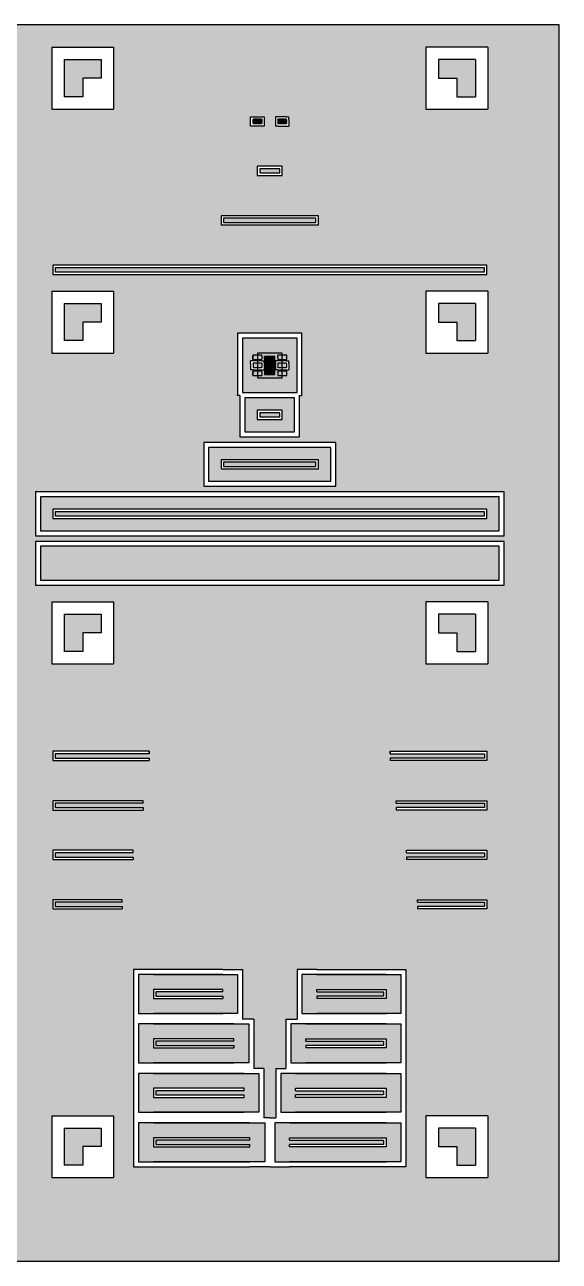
# Model space of a CAD drawing. Header units: inches. Extents: x 0 to 100, y 0 to 100.
# Drawn here: x 56.8 to 100, y 0 to 100 of the extents above; entities that cross this region are included whole.
import ezdxf

# ---------------------------------------------------------------- set-up
doc = ezdxf.new("R2010")
doc.units = ezdxf.units.IN
doc.header["$MEASUREMENT"] = 0
pattern_1 = [(45, (25.7121267, 0), (-0.000883883476, 0.000883883476), [])]

msp = doc.modelspace()

# ---------------------------------------------------------------- hatches: boundary and pattern name
h = msp.add_hatch(color=256)
h.dxf.hatch_style = 1
h.paths.add_polyline_path([(100, 100), (55.95, 100), (55.95, 0), (100, 0)])
h.paths.add_polyline_path([(75.06, 92.55), (76.16, 92.55), (76.16, 91.81), (75.06, 91.81)], flags=16)
h.paths.add_polyline_path([(75.26, 92.35), (75.96, 92.35), (75.96, 92.01), (75.26, 92.01)], flags=0)
h.paths.add_polyline_path([(77.06, 92.55), (77.26, 92.55), (77.96, 92.55), (78.16, 92.55), (78.16, 92.33), (78.16, 92.03), (78.16, 91.81), (77.96, 91.81), (77.26, 91.81), (77.06, 91.81)], flags=16)
h.paths.add_polyline_path([(77.26, 92.35), (77.96, 92.35), (77.96, 92.33), (77.96, 92.03), (77.96, 92.01), (77.26, 92.01), (77.26, 92.03), (77.26, 92.33)], flags=0)
h.paths.add_polyline_path([(75.6, 88.55), (77.61, 88.55), (77.61, 87.81), (75.6, 87.81)], flags=16)
h.paths.add_polyline_path([(75.8, 88.35), (77.41, 88.35), (77.41, 88.01), (75.8, 88.01)], flags=0)
h.paths.add_polyline_path([(63.99, 93.18), (58.99, 93.18), (58.99, 98.18), (63.99, 98.18)], flags=16)
h.paths.add_polyline_path([(62.99, 95.68), (61.49, 95.68), (61.49, 94.18), (59.99, 94.18), (59.99, 97.18), (62.99, 97.18)], flags=0)
h.paths.add_polyline_path([(72.67, 84.55), (80.54, 84.55), (80.54, 83.81), (72.67, 83.81)], flags=16)
h.paths.add_polyline_path([(72.87, 84.35), (80.34, 84.35), (80.34, 84.01), (72.87, 84.01)], flags=0)
h.paths.add_polyline_path([(94.15, 80.55), (94.15, 79.81), (59.07, 79.81), (59.07, 80.55)], flags=16)
h.paths.add_polyline_path([(93.95, 80.35), (93.95, 80.01), (59.27, 80.01), (59.27, 80.35)], flags=0)
h.paths.add_polyline_path([(89.23, 98.18), (94.23, 98.18), (94.23, 93.18), (89.23, 93.18)], flags=16)
h.paths.add_polyline_path([(90.23, 95.68), (90.23, 97.18), (93.23, 97.18), (93.23, 94.18), (91.73, 94.18), (91.73, 95.68)], flags=0)
h.paths.add_polyline_path([(63.99, 78.45), (63.99, 73.45), (58.99, 73.45), (58.99, 78.45)], flags=16)
h.paths.add_polyline_path([(62.99, 77.45), (62.99, 75.95), (61.49, 75.95), (61.49, 74.45), (59.99, 74.45), (59.99, 77.45)], flags=0)
h.paths.add_polyline_path([(74.01, 75.05), (79.21, 75.05), (79.21, 70.05), (79.21, 70.02), (79.01, 70.02), (79.01, 66.68), (74.2, 66.68), (74.2, 70.02), (74.01, 70.02), (74.01, 70.05)], flags=16)
h.paths.add_polyline_path([(74.41, 74.65), (78.81, 74.65), (78.81, 70.25), (74.41, 70.25)], flags=0)
h.paths.add_polyline_path([(75.61, 73.45), (77.61, 73.45), (77.61, 73.27), (77.98, 73.27), (77.98, 72.93), (77.61, 72.93), (77.61, 72.82), (77.96, 72.82), (78.16, 72.82), (78.16, 72.6), (78.16, 72.3), (78.16, 72.08), (77.96, 72.08), (77.61, 72.08), (77.61, 71.97), (77.98, 71.97), (77.98, 71.65), (77.98, 71.63), (77.61, 71.63), (77.61, 71.45), (75.61, 71.45), (75.61, 71.63), (75.23, 71.63), (75.23, 71.97), (75.61, 71.97), (75.61, 72.08), (75.26, 72.08), (75.06, 72.08), (75.06, 72.28), (75.06, 72.6), (75.06, 72.82), (75.26, 72.82), (75.61, 72.82), (75.61, 72.93), (75.23, 72.93), (75.23, 73.27), (75.61, 73.27)], flags=0)
h.paths.add_polyline_path([(76.18, 73.17), (77.03, 73.17), (77.03, 72.82), (77.06, 72.82), (77.06, 72.08), (77.03, 71.72), (76.18, 71.72), (76.18, 72.08), (76.16, 72.08), (76.16, 72.28), (76.16, 72.62), (76.16, 72.82)], flags=0)
h.paths.add_polyline_path([(75.26, 72.62), (75.96, 72.62), (75.96, 72.28), (75.26, 72.28), (75.26, 72.6)], flags=0)
h.paths.add_polyline_path([(77.26, 72.62), (77.96, 72.62), (77.96, 72.6), (77.96, 72.3), (77.96, 72.28), (77.26, 72.28), (77.26, 72.3), (77.26, 72.6)], flags=0)
h.paths.add_polyline_path([(89.23, 78.45), (94.23, 78.45), (94.23, 73.45), (89.23, 73.45)], flags=16)
h.paths.add_polyline_path([(74.6, 69.82), (78.61, 69.82), (78.61, 67.08), (74.6, 67.08)], flags=0)
h.paths.add_polyline_path([(90.23, 77.45), (93.23, 77.45), (93.23, 74.45), (91.73, 74.45), (91.73, 75.95), (90.23, 75.95)], flags=0)
h.paths.add_polyline_path([(75.6, 68.82), (77.61, 68.82), (77.61, 68.08), (75.6, 68.08)], flags=0)
h.paths.add_polyline_path([(75.8, 68.62), (77.41, 68.62), (77.41, 68.28), (75.8, 68.28)], flags=0)
h.paths.add_polyline_path([(81.94, 66.22), (81.94, 62.68), (71.27, 62.68), (71.27, 66.22)], flags=16)
h.paths.add_polyline_path([(81.54, 65.82), (81.54, 63.08), (71.67, 63.08), (71.67, 65.82)], flags=0)
h.paths.add_polyline_path([(72.67, 64.82), (80.54, 64.82), (80.54, 64.08), (72.67, 64.08)], flags=0)
h.paths.add_polyline_path([(72.87, 64.62), (80.34, 64.62), (80.34, 64.28), (72.87, 64.28)], flags=0)
h.paths.add_polyline_path([(95.55, 62.22), (95.55, 58.68), (57.67, 58.68), (57.67, 62.22)], flags=16)
h.paths.add_polyline_path([(95.15, 61.82), (95.15, 59.08), (58.07, 59.08), (58.07, 61.82)], flags=0)
h.paths.add_polyline_path([(94.15, 60.82), (94.15, 60.08), (59.07, 60.08), (59.07, 60.82)], flags=0)
h.paths.add_polyline_path([(93.95, 60.62), (93.95, 60.28), (59.27, 60.28), (59.27, 60.62)], flags=0)
h.paths.add_polyline_path([(95.55, 58.22), (95.55, 54.68), (57.67, 54.68), (57.67, 58.22)], flags=16)
h.paths.add_polyline_path([(95.15, 57.82), (95.15, 55.08), (58.07, 55.08), (58.07, 57.82)], flags=0)
h.paths.add_polyline_path([(63.99, 53.32), (63.99, 48.32), (58.99, 48.32), (58.99, 53.32)], flags=16)
h.paths.add_polyline_path([(62.99, 52.32), (62.99, 50.82), (61.49, 50.82), (61.49, 49.32), (59.99, 49.32), (59.99, 52.32)], flags=0)
h.paths.add_polyline_path([(89.23, 53.32), (94.23, 53.32), (94.23, 48.32), (89.23, 48.32)], flags=16)
h.paths.add_polyline_path([(90.23, 52.32), (93.23, 52.32), (93.23, 49.32), (91.73, 49.32), (91.73, 50.82), (90.23, 50.82)], flags=0)
h.paths.add_polyline_path([(66.87, 41.24), (66.87, 41.04), (59.27, 41.04), (59.27, 40.69), (66.87, 40.69), (66.87, 40.49), (59.07, 40.49), (59.07, 41.24)], flags=16)
h.paths.add_polyline_path([(86.35, 41.24), (94.15, 41.24), (94.15, 40.49), (86.35, 40.49), (86.35, 40.69), (93.95, 40.69), (93.95, 41.04), (86.35, 41.04)], flags=16)
h.paths.add_polyline_path([(66.39, 37.24), (66.39, 37.04), (59.27, 37.04), (59.27, 36.69), (66.39, 36.69), (66.39, 36.49), (59.07, 36.49), (59.07, 37.24)], flags=16)
h.paths.add_polyline_path([(86.83, 37.24), (94.15, 37.24), (94.15, 36.49), (86.83, 36.49), (86.83, 36.69), (93.95, 36.69), (93.95, 37.04), (86.83, 37.04)], flags=16)
h.paths.add_polyline_path([(65.57, 33.24), (65.57, 33.04), (59.27, 33.04), (59.27, 32.69), (65.57, 32.69), (65.57, 32.49), (59.07, 32.49), (59.07, 33.24)], flags=16)
h.paths.add_polyline_path([(87.65, 33.24), (94.15, 33.24), (94.15, 32.49), (87.65, 32.49), (87.65, 32.69), (93.95, 32.69), (93.95, 33.04), (87.65, 33.04)], flags=16)
h.paths.add_polyline_path([(64.67, 29.24), (64.67, 29.04), (59.27, 29.04), (59.27, 28.69), (64.67, 28.69), (64.67, 28.49), (59.07, 28.49), (59.07, 29.24)], flags=16)
h.paths.add_polyline_path([(88.55, 29.24), (94.15, 29.24), (94.15, 28.49), (88.55, 28.49), (88.55, 28.69), (93.95, 28.69), (93.95, 29.04), (88.55, 29.04)], flags=16)
h.paths.add_polyline_path([(72.81, 23.59), (74.41, 23.59), (74.41, 19.59), (75.31, 19.59), (75.31, 15.59), (76.13, 15.59), (76.13, 11.59), (76.61, 11.59), (77.09, 11.59), (77.09, 15.59), (77.91, 15.59), (77.91, 19.59), (78.81, 19.59), (78.81, 23.59), (80.41, 23.59), (87.61, 23.59), (87.61, 19.59), (87.61, 15.59), (87.61, 11.59), (87.61, 7.65), (78.21, 7.65), (76.61, 7.65), (75.01, 7.65), (65.61, 7.65), (65.61, 11.59), (65.61, 15.59), (65.61, 19.59), (65.61, 23.59)], flags=16)
h.paths.add_polyline_path([(74.01, 23.19), (74.01, 20.05), (67.21, 20.05), (66.01, 20.05), (66.01, 23.19), (72.81, 23.19)], flags=0)
h.paths.add_polyline_path([(79.21, 23.19), (86.01, 23.19), (87.21, 23.19), (87.21, 20.05), (80.41, 20.05), (79.21, 20.05)], flags=0)
h.paths.add_polyline_path([(72.81, 21.99), (72.81, 21.79), (67.41, 21.79), (67.41, 21.45), (72.81, 21.45), (72.81, 21.25), (67.21, 21.25), (67.21, 21.99)], flags=0)
h.paths.add_polyline_path([(80.41, 21.99), (86.01, 21.99), (86.01, 21.25), (80.41, 21.25), (80.41, 21.45), (85.81, 21.45), (85.81, 21.79), (80.41, 21.79)], flags=0)
h.paths.add_polyline_path([(74.91, 19.19), (74.91, 16.05), (67.21, 16.05), (66.01, 16.05), (66.01, 19.19), (73.71, 19.19)], flags=0)
h.paths.add_polyline_path([(78.31, 19.19), (86.01, 19.19), (87.21, 19.19), (87.21, 16.05), (79.51, 16.05), (78.31, 16.05)], flags=0)
h.paths.add_polyline_path([(73.71, 17.99), (73.71, 17.79), (67.41, 17.79), (67.41, 17.45), (73.71, 17.45), (73.71, 17.25), (67.21, 17.25), (67.21, 17.99)], flags=0)
h.paths.add_polyline_path([(79.51, 17.99), (86.01, 17.99), (86.01, 17.25), (79.51, 17.25), (79.51, 17.45), (85.81, 17.45), (85.81, 17.79), (79.51, 17.79)], flags=0)
h.paths.add_polyline_path([(75.73, 15.19), (75.73, 12.05), (67.21, 12.05), (66.01, 12.05), (66.01, 15.19), (74.53, 15.19)], flags=0)
h.paths.add_polyline_path([(77.49, 15.19), (86.01, 15.19), (87.21, 15.19), (87.21, 12.05), (78.69, 12.05), (77.49, 12.05)], flags=0)
h.paths.add_polyline_path([(74.53, 13.99), (74.53, 13.79), (67.41, 13.79), (67.41, 13.45), (74.53, 13.45), (74.53, 13.25), (67.21, 13.25), (67.21, 13.99)], flags=0)
h.paths.add_polyline_path([(78.69, 13.99), (86.01, 13.99), (86.01, 13.25), (78.69, 13.25), (78.69, 13.45), (85.81, 13.45), (85.81, 13.79), (78.69, 13.79)], flags=0)
h.paths.add_polyline_path([(63.99, 11.77), (63.99, 6.77), (58.99, 6.77), (58.99, 11.77)], flags=16)
h.paths.add_polyline_path([(76.21, 11.19), (76.21, 8.05), (67.21, 8.05), (66.01, 8.05), (66.01, 11.19), (75.01, 11.19)], flags=0)
h.paths.add_polyline_path([(77.01, 11.19), (86.01, 11.19), (87.21, 11.19), (87.21, 8.05), (78.21, 8.05), (77.01, 8.05)], flags=0)
h.paths.add_polyline_path([(62.99, 10.77), (62.99, 9.27), (61.49, 9.27), (61.49, 7.77), (59.99, 7.77), (59.99, 10.77)], flags=0)
h.paths.add_polyline_path([(89.23, 11.77), (94.23, 11.77), (94.23, 6.77), (89.23, 6.77)], flags=16)
h.paths.add_polyline_path([(75.01, 9.99), (75.01, 9.79), (67.41, 9.79), (67.41, 9.45), (75.01, 9.45), (75.01, 9.25), (67.21, 9.25), (67.21, 9.99)], flags=0)
h.paths.add_polyline_path([(78.21, 9.99), (86.01, 9.99), (86.01, 9.25), (78.21, 9.25), (78.21, 9.45), (85.81, 9.45), (85.81, 9.79), (78.21, 9.79)], flags=0)
h.paths.add_polyline_path([(90.23, 10.77), (93.23, 10.77), (93.23, 7.77), (91.73, 7.77), (91.73, 9.27), (90.23, 9.27)], flags=0)
h = msp.add_hatch(color=256)
h.dxf.hatch_style = 1
h.paths.add_polyline_path([(61.49, 95.68), (62.99, 95.68), (62.99, 97.18), (59.99, 97.18), (59.99, 94.18), (61.49, 94.18)])
h.paths.add_polyline_path([(91.73, 95.68), (91.73, 94.18), (93.23, 94.18), (93.23, 97.18), (90.23, 97.18), (90.23, 95.68)])
h = msp.add_hatch(color=256)
h.dxf.hatch_style = 1
h.paths.add_polyline_path([(75.96, 92.35), (75.26, 92.35), (75.26, 92.01), (75.96, 92.01)])
h = msp.add_hatch(color=256)
h.dxf.hatch_style = 1
h.paths.add_polyline_path([(77.96, 92.33), (77.96, 92.35), (77.26, 92.35), (77.26, 92.33), (77.26, 92.03), (77.26, 92.01), (77.96, 92.01), (77.96, 92.03)])
h = msp.add_hatch()
h.set_pattern_fill('ANSI31', color=256, scale=0.01)
h.set_pattern_definition(pattern_1)
h.paths.add_polyline_path([(77.41, 88.01), (77.41, 88.35), (75.8, 88.35), (75.8, 88.01)])
h.paths.add_polyline_path([(72.87, 84.35), (72.87, 84.01), (80.34, 84.01), (80.34, 84.35)])
h.paths.add_polyline_path([(59.27, 80.35), (59.27, 80.01), (93.95, 80.01), (93.95, 80.35)])
h = msp.add_hatch(color=256)
h.dxf.hatch_style = 1
h.paths.add_polyline_path([(59.99, 74.45), (61.49, 74.45), (61.49, 75.95), (62.99, 75.95), (62.99, 77.45), (59.99, 77.45)])
h.paths.add_polyline_path([(91.73, 74.45), (93.23, 74.45), (93.23, 77.45), (90.23, 77.45), (90.23, 75.95), (91.73, 75.95)])
h = msp.add_hatch(color=256)
h.dxf.hatch_style = 1
h.paths.add_polyline_path([(78.81, 74.65), (74.41, 74.65), (74.41, 70.25), (78.81, 70.25)])
h.paths.add_polyline_path([(77.61, 73.45), (77.61, 73.27), (77.98, 73.27), (77.98, 72.93), (77.61, 72.93), (77.61, 72.82), (77.96, 72.82), (78.16, 72.82), (78.16, 72.6), (78.16, 72.3), (78.16, 72.08), (77.96, 72.08), (77.61, 72.08), (77.61, 71.97), (77.98, 71.97), (77.98, 71.63), (77.61, 71.63), (77.61, 71.45), (75.61, 71.45), (75.61, 71.63), (75.23, 71.63), (75.23, 71.97), (75.61, 71.97), (75.61, 72.08), (75.26, 72.08), (75.06, 72.08), (75.06, 72.28), (75.06, 72.3), (75.06, 72.6), (75.06, 72.62), (75.06, 72.82), (75.26, 72.82), (75.61, 72.82), (75.61, 72.93), (75.23, 72.93), (75.23, 73.27), (75.61, 73.27), (75.61, 73.45)], flags=16)
h.paths.add_polyline_path([(76.18, 73.17), (77.03, 73.17), (77.03, 71.72), (76.18, 71.72)], flags=0)
h.paths.add_polyline_path([(75.96, 72.62), (75.96, 72.28), (75.26, 72.28), (75.26, 72.3), (75.26, 72.6), (75.26, 72.62)], flags=0)
h.paths.add_polyline_path([(77.26, 72.62), (77.96, 72.62), (77.96, 72.6), (77.96, 72.3), (77.96, 72.28), (77.26, 72.28), (77.26, 72.3), (77.26, 72.6)], flags=0)
h.paths.add_polyline_path([(75.61, 73.27), (75.23, 73.27), (75.23, 72.93), (75.61, 72.93)], flags=0)
h.paths.add_polyline_path([(75.96, 73.25), (75.96, 73.27), (75.61, 73.27), (75.61, 72.93), (75.96, 72.93), (75.96, 72.95)], flags=0)
h.paths.add_polyline_path([(77.61, 73.45), (75.61, 73.45), (75.61, 73.27), (75.96, 73.27), (75.96, 73.25), (75.96, 72.95), (75.96, 72.93), (75.61, 72.93), (75.61, 72.82), (75.96, 72.82), (76.16, 72.82), (76.16, 72.62), (76.16, 72.28), (76.16, 72.08), (75.96, 72.08), (75.61, 72.08), (75.61, 71.97), (75.96, 71.97), (75.96, 71.63), (75.61, 71.63), (75.61, 71.45), (77.61, 71.45), (77.61, 71.63), (77.26, 71.63), (77.26, 71.95), (77.26, 71.97), (77.61, 71.97), (77.61, 72.08), (77.26, 72.08), (77.06, 72.08), (77.06, 72.82), (77.26, 72.82), (77.61, 72.82), (77.61, 72.93), (77.26, 72.93), (77.26, 73.1), (77.26, 73.27), (77.61, 73.27)], flags=0)
h = msp.add_hatch(color=256)
h.dxf.hatch_style = 1
h.paths.add_polyline_path([(75.96, 73.25), (75.96, 73.27), (75.61, 73.27), (75.61, 72.93), (75.96, 72.93), (75.96, 72.95)], flags=17)
h.paths.add_polyline_path([(75.61, 73.27), (75.23, 73.27), (75.23, 72.93), (75.61, 72.93)])
h.paths.add_polyline_path([(77.61, 73.45), (75.61, 73.45), (75.61, 73.27), (75.96, 73.27), (75.96, 73.25), (75.96, 72.95), (75.96, 72.93), (75.61, 72.93), (75.61, 72.82), (75.96, 72.82), (76.16, 72.82), (76.16, 72.62), (76.16, 72.28), (76.16, 72.08), (75.96, 72.08), (75.61, 72.08), (75.61, 71.97), (75.96, 71.97), (75.96, 71.63), (75.61, 71.63), (75.61, 71.45), (77.61, 71.45), (77.61, 71.63), (77.26, 71.63), (77.26, 71.95), (77.26, 71.97), (77.61, 71.97), (77.61, 72.08), (77.26, 72.08), (77.06, 72.08), (77.06, 72.82), (77.26, 72.82), (77.61, 72.82), (77.61, 72.93), (77.26, 72.93), (77.26, 73.1), (77.26, 73.27), (77.61, 73.27)])
h.paths.add_polyline_path([(76.18, 73.17), (77.03, 73.17), (77.03, 71.72), (76.18, 71.72)], flags=16)
h.paths.add_polyline_path([(75.61, 72.62), (75.26, 72.62), (75.26, 72.6), (75.26, 72.3), (75.26, 72.28), (75.61, 72.28)])
h.paths.add_polyline_path([(75.96, 72.62), (75.61, 72.62), (75.61, 72.28), (75.96, 72.28)], flags=17)
h.paths.add_polyline_path([(75.96, 71.97), (75.61, 71.97), (75.61, 71.63), (75.96, 71.63)], flags=17)
h.paths.add_polyline_path([(75.61, 71.97), (75.23, 71.97), (75.23, 71.63), (75.61, 71.63)])
h.paths.add_polyline_path([(77.61, 71.97), (77.26, 71.97), (77.26, 71.95), (77.26, 71.63), (77.61, 71.63)], flags=17)
h.paths.add_polyline_path([(77.98, 71.97), (77.61, 71.97), (77.61, 71.63), (77.98, 71.63)])
h.paths.add_polyline_path([(77.61, 72.62), (77.26, 72.62), (77.26, 72.6), (77.26, 72.3), (77.26, 72.28), (77.61, 72.28)], flags=17)
h.paths.add_polyline_path([(77.96, 72.6), (77.96, 72.62), (77.61, 72.62), (77.61, 72.28), (77.96, 72.28), (77.96, 72.3)])
h.paths.add_polyline_path([(77.61, 73.27), (77.26, 73.27), (77.26, 73.1), (77.26, 72.93), (77.61, 72.93)], flags=17)
h.paths.add_polyline_path([(77.98, 73.27), (77.61, 73.27), (77.61, 72.93), (77.98, 72.93)])
h = msp.add_hatch()
h.set_pattern_fill('ANSI31', color=256, scale=0.01)
h.set_pattern_definition(pattern_1)
h.paths.add_polyline_path([(77.03, 73.17), (76.18, 73.17), (76.18, 71.72), (77.03, 71.72)])
h = msp.add_hatch(color=256)
h.dxf.hatch_style = 1
h.paths.add_polyline_path([(78.61, 67.08), (78.61, 69.82), (74.6, 69.82), (74.6, 67.08)])
h.paths.add_polyline_path([(75.6, 68.08), (75.6, 68.82), (77.61, 68.82), (77.61, 68.08)], flags=16)
h.paths.add_polyline_path([(75.8, 68.28), (75.8, 68.62), (77.41, 68.62), (77.41, 68.28)], flags=0)
h.paths.add_polyline_path([(71.67, 65.82), (71.67, 63.08), (81.54, 63.08), (81.54, 65.82)])
h.paths.add_polyline_path([(80.54, 64.82), (80.54, 64.08), (72.67, 64.08), (72.67, 64.82)], flags=16)
h.paths.add_polyline_path([(80.34, 64.62), (80.34, 64.28), (72.87, 64.28), (72.87, 64.62)], flags=0)
h.paths.add_polyline_path([(58.07, 61.82), (58.07, 59.08), (95.15, 59.08), (95.15, 61.82)])
h.paths.add_polyline_path([(94.15, 60.82), (94.15, 60.08), (59.07, 60.08), (59.07, 60.82)], flags=16)
h.paths.add_polyline_path([(93.95, 60.62), (93.95, 60.28), (59.27, 60.28), (59.27, 60.62)], flags=0)
h = msp.add_hatch()
h.set_pattern_fill('ANSI31', color=256, scale=0.01)
h.set_pattern_definition(pattern_1)
h.paths.add_polyline_path([(77.41, 68.28), (77.41, 68.62), (75.8, 68.62), (75.8, 68.28)])
h.paths.add_polyline_path([(72.87, 64.62), (72.87, 64.28), (80.34, 64.28), (80.34, 64.62)])
h.paths.add_polyline_path([(93.95, 60.28), (93.95, 60.62), (59.27, 60.62), (59.27, 60.28)])
h = msp.add_hatch()
h.set_pattern_fill('ANSI31', color=256, scale=0.01)
h.set_pattern_definition(pattern_1)
h.paths.add_polyline_path([(58.07, 57.82), (58.07, 55.08), (95.15, 55.08), (95.15, 57.82)])
h = msp.add_hatch(color=256)
h.dxf.hatch_style = 1
h.paths.add_polyline_path([(61.49, 50.82), (62.99, 50.82), (62.99, 52.32), (59.99, 52.32), (59.99, 49.32), (61.49, 49.32)])
h.paths.add_polyline_path([(91.73, 50.82), (91.73, 49.32), (93.23, 49.32), (93.23, 52.32), (90.23, 52.32), (90.23, 50.82)])
h = msp.add_hatch()
h.set_pattern_fill('ANSI31', color=256, scale=0.01)
h.set_pattern_definition([(45, (0, 0), (-0.000883883476, 0.000883883476), [])])
h.paths.add_polyline_path([(66.01, 11.19), (66.01, 8.05), (75.01, 8.05), (76.21, 8.05), (76.21, 11.19), (67.21, 11.19)])
h.paths.add_polyline_path([(67.21, 9.99), (75.01, 9.99), (75.01, 9.79), (67.41, 9.79), (67.41, 9.45), (75.01, 9.45), (75.01, 9.25), (67.21, 9.25)], flags=16)
h.paths.add_polyline_path([(66.01, 15.19), (66.01, 12.05), (74.53, 12.05), (75.73, 12.05), (75.73, 15.19), (67.21, 15.19)])
h.paths.add_polyline_path([(67.21, 13.99), (74.53, 13.99), (74.53, 13.79), (67.41, 13.79), (67.41, 13.45), (74.53, 13.45), (74.53, 13.25), (67.21, 13.25)], flags=16)
h.paths.add_polyline_path([(78.69, 15.19), (77.49, 15.19), (77.49, 12.05), (86.01, 12.05), (87.21, 12.05), (87.21, 15.19)])
h.paths.add_polyline_path([(86.01, 13.99), (86.01, 13.25), (78.69, 13.25), (78.69, 13.45), (85.81, 13.45), (85.81, 13.79), (78.69, 13.79), (78.69, 13.99)], flags=16)
h.paths.add_polyline_path([(78.21, 11.19), (77.01, 11.19), (77.01, 8.05), (86.01, 8.05), (87.21, 8.05), (87.21, 11.19)])
h.paths.add_polyline_path([(86.01, 9.99), (86.01, 9.25), (78.21, 9.25), (78.21, 9.45), (85.81, 9.45), (85.81, 9.79), (78.21, 9.79), (78.21, 9.99)], flags=16)
h.paths.add_polyline_path([(79.51, 19.19), (78.31, 19.19), (78.31, 16.05), (86.01, 16.05), (87.21, 16.05), (87.21, 19.19)])
h.paths.add_polyline_path([(86.01, 17.99), (86.01, 17.25), (79.51, 17.25), (79.51, 17.45), (85.81, 17.45), (85.81, 17.79), (79.51, 17.79), (79.51, 17.99)], flags=16)
h.paths.add_polyline_path([(67.21, 19.19), (66.01, 19.19), (66.01, 16.05), (73.71, 16.05), (74.91, 16.05), (74.91, 19.19)])
h.paths.add_polyline_path([(73.71, 17.99), (73.71, 17.79), (67.41, 17.79), (67.41, 17.45), (73.71, 17.45), (73.71, 17.25), (67.21, 17.25), (67.21, 17.99)], flags=16)
h.paths.add_polyline_path([(74.01, 20.05), (74.01, 23.19), (67.21, 23.19), (66.01, 23.19), (66.01, 20.05), (72.81, 20.05)])
h.paths.add_polyline_path([(67.21, 21.25), (67.21, 21.99), (72.81, 21.99), (72.81, 21.79), (67.41, 21.79), (67.41, 21.45), (72.81, 21.45), (72.81, 21.25)], flags=16)
h.paths.add_polyline_path([(80.41, 23.19), (79.21, 23.19), (79.21, 20.05), (86.01, 20.05), (87.21, 20.05), (87.21, 23.19)])
h.paths.add_polyline_path([(86.01, 21.99), (86.01, 21.25), (80.41, 21.25), (80.41, 21.45), (85.81, 21.45), (85.81, 21.79), (80.41, 21.79), (80.41, 21.99)], flags=16)
h = msp.add_hatch(color=256)
h.dxf.hatch_style = 1
h.paths.add_polyline_path([(61.49, 9.27), (62.99, 9.27), (62.99, 10.77), (59.99, 10.77), (59.99, 7.77), (61.49, 7.77)])
h.paths.add_polyline_path([(91.73, 9.27), (91.73, 7.77), (93.23, 7.77), (93.23, 10.77), (90.23, 10.77), (90.23, 9.27)])

# ---------------------------------------------------------------- linework, layer by layer
for p, q in [((58.99, 98.18), (63.99, 98.18)), ((58.99, 98.18), (58.99, 93.18)), ((63.99, 98.18), (63.99, 93.18)), ((94.23, 98.18), (89.23, 98.18)), ((89.23, 98.18), (89.23, 93.18)), ((94.23, 98.18), (94.23, 93.18)), ((59.99, 97.18), (59.99, 94.18)), ((59.99, 97.18), (62.99, 97.18)), ((62.99, 97.18), (62.99, 95.68)), ((93.23, 97.18), (90.23, 97.18)), ((90.23, 97.18), (90.23, 95.68)), ((93.23, 97.18), (93.23, 94.18)), ((62.99, 95.68), (61.49, 95.68)), ((61.49, 95.68), (61.49, 94.18)), ((90.23, 95.68), (91.73, 95.68)), ((91.73, 95.68), (91.73, 94.18)), ((61.49, 94.18), (59.99, 94.18)), ((91.73, 94.18), (93.23, 94.18)), ((58.99, 93.18), (63.99, 93.18)), ((89.23, 93.18), (94.23, 93.18)), ((75.96, 92.35), (75.26, 92.35)), ((75.26, 92.01), (75.96, 92.01)), ((77.06, 92.55), (77.06, 91.81)), ((77.26, 92.55), (77.06, 92.55)), ((77.96, 92.55), (77.26, 92.55)), ((77.26, 92.33), (77.26, 92.35)), ((77.96, 92.35), (77.26, 92.35)), ((77.26, 92.33), (77.26, 92.03)), ((77.26, 92.01), (77.26, 92.03)), ((77.26, 92.01), (77.96, 92.01)), ((77.96, 92.55), (78.16, 92.55)), ((77.96, 92.33), (77.96, 92.35)), ((77.96, 92.33), (77.96, 92.03)), ((77.96, 92.03), (77.96, 92.01)), ((78.16, 92.33), (78.16, 92.55)), ((78.16, 92.33), (78.16, 92.03)), ((78.16, 92.03), (78.16, 91.81)), ((77.26, 91.81), (77.06, 91.81)), ((77.26, 91.81), (77.96, 91.81)), ((77.96, 91.81), (78.16, 91.81)), ((58.99, 78.45), (58.99, 73.45)), ((58.99, 78.45), (63.99, 78.45)), ((63.99, 78.45), (63.99, 73.45)), ((94.23, 78.45), (89.23, 78.45)), ((89.23, 78.45), (89.23, 73.45)), ((94.23, 78.45), (94.23, 73.45)), ((59.99, 77.45), (59.99, 74.45)), ((59.99, 77.45), (62.99, 77.45)), ((62.99, 77.45), (62.99, 75.95)), ((93.23, 77.45), (90.23, 77.45)), ((90.23, 77.45), (90.23, 75.95)), ((93.23, 77.45), (93.23, 74.45)), ((62.99, 75.95), (61.49, 75.95)), ((61.49, 75.95), (61.49, 74.45)), ((90.23, 75.95), (91.73, 75.95)), ((91.73, 75.95), (91.73, 74.45)), ((61.49, 74.45), (59.99, 74.45)), ((91.73, 74.45), (93.23, 74.45)), ((58.99, 73.45), (63.99, 73.45)), ((75.23, 72.95), (75.23, 73.25)), ((75.96, 73.25), (75.96, 73.27)), ((75.96, 73.25), (75.96, 72.95)), ((77.26, 73.1), (77.26, 73.27)), ((77.26, 73.1), (77.26, 72.93)), ((77.98, 72.95), (77.98, 73.25)), ((89.23, 73.45), (94.23, 73.45)), ((75.26, 72.82), (75.06, 72.82)), ((75.06, 72.62), (75.06, 72.82)), ((75.06, 72.6), (75.06, 72.62)), ((75.06, 72.6), (75.06, 72.3)), ((75.06, 72.3), (75.06, 72.28)), ((75.06, 72.28), (75.06, 72.08)), ((75.26, 72.08), (75.06, 72.08)), ((75.96, 72.82), (75.26, 72.82)), ((75.96, 72.62), (75.26, 72.62)), ((75.26, 72.6), (75.26, 72.62)), ((75.26, 72.6), (75.26, 72.3)), ((75.26, 72.3), (75.26, 72.28)), ((75.26, 72.28), (75.96, 72.28)), ((75.26, 72.08), (75.96, 72.08)), ((75.96, 72.93), (75.96, 72.95)), ((75.96, 72.82), (76.16, 72.82)), ((75.96, 72.62), (75.96, 72.28)), ((75.96, 72.08), (76.16, 72.08)), ((76.16, 72.62), (76.16, 72.82)), ((76.16, 72.62), (76.16, 72.28)), ((76.16, 72.28), (76.16, 72.08)), ((77.06, 72.82), (77.06, 72.08)), ((77.26, 72.82), (77.06, 72.82)), ((77.26, 72.08), (77.06, 72.08)), ((77.96, 72.82), (77.26, 72.82)), ((77.96, 72.62), (77.26, 72.62)), ((77.26, 72.6), (77.26, 72.62)), ((77.26, 72.6), (77.26, 72.3)), ((77.26, 72.28), (77.26, 72.3)), ((77.26, 72.28), (77.96, 72.28)), ((77.26, 72.08), (77.96, 72.08)), ((77.61, 72.3), (77.61, 72.6)), ((77.96, 72.82), (78.16, 72.82)), ((77.96, 72.6), (77.96, 72.62)), ((77.96, 72.6), (77.96, 72.3)), ((77.96, 72.3), (77.96, 72.28)), ((77.96, 72.08), (78.16, 72.08)), ((78.16, 72.6), (78.16, 72.82)), ((78.16, 72.6), (78.16, 72.3)), ((78.16, 72.3), (78.16, 72.08)), ((75.23, 71.65), (75.23, 71.95)), ((75.96, 71.97), (75.96, 71.63)), ((77.26, 71.95), (77.26, 71.97)), ((77.26, 71.95), (77.26, 71.63)), ((77.98, 71.65), (77.98, 71.95)), ((74.01, 70.02), (74.01, 70.05)), ((74.2, 70.02), (74.01, 70.02)), ((79.01, 70.02), (79.21, 70.02)), ((79.21, 70.02), (79.21, 70.05)), ((58.99, 53.32), (58.99, 48.32)), ((58.99, 53.32), (63.99, 53.32)), ((63.99, 53.32), (63.99, 48.32)), ((94.23, 53.32), (89.23, 53.32)), ((89.23, 53.32), (89.23, 48.32)), ((94.23, 53.32), (94.23, 48.32)), ((59.99, 52.32), (59.99, 49.32)), ((59.99, 52.32), (62.99, 52.32)), ((62.99, 52.32), (62.99, 50.82)), ((93.23, 52.32), (90.23, 52.32)), ((90.23, 52.32), (90.23, 50.82)), ((93.23, 52.32), (93.23, 49.32)), ((62.99, 50.82), (61.49, 50.82)), ((61.49, 50.82), (61.49, 49.32)), ((90.23, 50.82), (91.73, 50.82)), ((91.73, 50.82), (91.73, 49.32)), ((61.49, 49.32), (59.99, 49.32)), ((91.73, 49.32), (93.23, 49.32)), ((58.99, 48.32), (63.99, 48.32)), ((89.23, 48.32), (94.23, 48.32)), ((66.87, 41.04), (66.87, 41.24)), ((66.87, 41.24), (66.87, 41.04)), ((86.35, 41.04), (86.35, 41.24)), ((86.35, 41.24), (86.35, 41.04)), ((66.87, 40.69), (66.87, 40.49)), ((86.35, 40.69), (86.35, 40.49)), ((66.39, 37.04), (66.39, 37.24)), ((86.83, 37.04), (86.83, 37.24)), ((66.39, 36.69), (66.39, 36.49)), ((86.83, 36.69), (86.83, 36.49)), ((65.57, 33.04), (65.57, 33.24)), ((87.65, 33.04), (87.65, 33.24)), ((65.57, 32.69), (65.57, 32.49)), ((87.65, 32.69), (87.65, 32.49)), ((64.67, 29.04), (64.67, 29.24)), ((88.55, 29.04), (88.55, 29.24)), ((64.67, 28.69), (64.67, 28.49)), ((88.55, 28.69), (88.55, 28.49)), ((72.81, 23.59), (65.61, 23.59)), ((65.61, 23.59), (65.61, 19.59)), ((72.81, 23.59), (74.41, 23.59)), ((74.41, 23.59), (74.41, 19.59)), ((80.41, 23.59), (78.81, 23.59)), ((78.81, 23.59), (78.81, 19.59)), ((80.41, 23.59), (87.61, 23.59)), ((87.61, 23.59), (87.61, 19.59)), ((72.81, 21.79), (72.81, 21.99)), ((72.81, 21.45), (72.81, 21.25)), ((80.41, 21.79), (80.41, 21.99)), ((80.41, 21.45), (80.41, 21.25)), ((65.61, 19.59), (65.61, 15.59)), ((75.31, 19.59), (74.41, 19.59)), ((75.31, 19.59), (75.31, 15.59)), ((77.91, 19.59), (77.91, 15.59)), ((77.91, 19.59), (78.81, 19.59)), ((87.61, 19.59), (87.61, 15.59)), ((73.71, 17.79), (73.71, 17.99)), ((73.71, 17.45), (73.71, 17.25)), ((79.51, 17.79), (79.51, 17.99)), ((79.51, 17.45), (79.51, 17.25)), ((65.61, 15.59), (65.61, 11.59)), ((76.13, 15.59), (75.31, 15.59)), ((76.13, 15.59), (76.13, 11.59)), ((77.09, 15.59), (77.09, 11.59)), ((77.09, 15.59), (77.91, 15.59)), ((87.61, 15.59), (87.61, 11.59)), ((74.53, 13.79), (74.53, 13.99)), ((74.53, 13.25), (74.53, 13.45)), ((78.69, 13.79), (78.69, 13.99)), ((78.69, 13.25), (78.69, 13.45)), ((58.99, 11.77), (58.99, 6.77)), ((58.99, 11.77), (63.99, 11.77)), ((63.99, 11.77), (63.99, 6.77)), ((76.61, 11.59), (76.13, 11.59)), ((76.61, 11.59), (77.09, 11.59)), ((94.23, 11.77), (89.23, 11.77)), ((89.23, 11.77), (89.23, 6.77)), ((94.23, 11.77), (94.23, 6.77)), ((59.99, 10.77), (59.99, 7.77)), ((59.99, 10.77), (62.99, 10.77)), ((62.99, 10.77), (62.99, 9.27)), ((93.23, 10.77), (90.23, 10.77)), ((90.23, 10.77), (90.23, 9.27)), ((93.23, 10.77), (93.23, 7.77)), ((62.99, 9.27), (61.49, 9.27)), ((61.49, 9.27), (61.49, 7.77)), ((75.01, 9.79), (75.01, 9.99)), ((75.01, 9.25), (75.01, 9.45)), ((78.21, 9.79), (78.21, 9.99)), ((78.21, 9.25), (78.21, 9.45)), ((90.23, 9.27), (91.73, 9.27)), ((91.73, 9.27), (91.73, 7.77)), ((61.49, 7.77), (59.99, 7.77)), ((76.61, 7.65), (75.01, 7.65)), ((76.61, 7.65), (78.21, 7.65)), ((91.73, 7.77), (93.23, 7.77)), ((58.99, 6.77), (63.99, 6.77)), ((89.23, 6.77), (94.23, 6.77))]:
    msp.add_line(p, q)
for points in [[(0, 0), (100, 0), (100, 100), (0, 100)], [(75.06, 91.81), (75.06, 92.55), (76.16, 92.55), (76.16, 91.81)], [(75.6, 87.81), (77.61, 87.81), (77.61, 88.55), (75.6, 88.55)], [(75.8, 88.01), (77.41, 88.01), (77.41, 88.35), (75.8, 88.35)], [(72.67, 83.81), (80.54, 83.81), (80.54, 84.55), (72.67, 84.55)], [(72.87, 84.01), (80.34, 84.01), (80.34, 84.35), (72.87, 84.35)], [(59.07, 79.81), (94.15, 79.81), (94.15, 80.55), (59.07, 80.55)], [(59.27, 80.01), (93.95, 80.01), (93.95, 80.35), (59.27, 80.35)], [(74.41, 70.25), (78.81, 70.25), (78.81, 74.65), (74.41, 74.65)], [(76.18, 71.72), (77.03, 71.72), (77.03, 73.17), (76.18, 73.17)], [(74.6, 67.08), (78.61, 67.08), (78.61, 69.82), (74.6, 69.82)], [(75.6, 68.08), (77.61, 68.08), (77.61, 68.82), (75.6, 68.82)], [(75.8, 68.28), (77.41, 68.28), (77.41, 68.62), (75.8, 68.62)], [(71.27, 62.68), (81.94, 62.68), (81.94, 66.22), (71.27, 66.22)], [(71.67, 63.08), (81.54, 63.08), (81.54, 65.82), (71.67, 65.82)], [(72.67, 64.08), (80.54, 64.08), (80.54, 64.82), (72.67, 64.82)], [(72.87, 64.28), (80.34, 64.28), (80.34, 64.62), (72.87, 64.62)], [(57.67, 58.68), (95.55, 58.68), (95.55, 62.22), (57.67, 62.22)], [(58.07, 59.08), (95.15, 59.08), (95.15, 61.82), (58.07, 61.82)], [(59.07, 60.08), (94.15, 60.08), (94.15, 60.82), (59.07, 60.82)], [(59.27, 60.28), (93.95, 60.28), (93.95, 60.62), (59.27, 60.62)], [(57.67, 54.68), (95.55, 54.68), (95.55, 58.22), (57.67, 58.22)], [(58.07, 55.08), (95.15, 55.08), (95.15, 57.82), (58.07, 57.82)]]:
    msp.add_lwpolyline(points, close=True)
for points in [[(75.26, 92.01), (75.26, 92.35), (75.96, 92.35), (75.96, 92.01), (75.26, 92.01)], [(79.21, 70.05), (79.21, 75.05), (74.01, 75.05), (74.01, 70.05)], [(75.96, 73.27), (75.23, 73.27), (75.23, 72.93), (75.96, 72.93)], [(77.26, 72.93), (77.98, 72.93), (77.98, 73.27), (77.26, 73.27)], [(75.96, 71.97), (75.23, 71.97), (75.23, 71.63), (75.96, 71.63)], [(77.26, 71.63), (77.98, 71.63), (77.98, 71.97), (77.26, 71.97)], [(74.2, 70.02), (74.2, 66.68), (79.01, 66.68), (79.01, 70.02)], [(66.87, 41.24), (59.07, 41.24), (59.07, 40.49), (66.87, 40.49)], [(66.87, 41.04), (59.27, 41.04), (59.27, 40.69), (66.87, 40.69)], [(86.35, 41.24), (94.15, 41.24), (94.15, 40.49), (86.35, 40.49)], [(86.35, 41.04), (93.95, 41.04), (93.95, 40.69), (86.35, 40.69)], [(66.39, 37.24), (59.07, 37.24), (59.07, 36.49), (66.39, 36.49)], [(66.39, 37.04), (59.27, 37.04), (59.27, 36.69), (66.39, 36.69)], [(86.83, 37.24), (94.15, 37.24), (94.15, 36.49), (86.83, 36.49)], [(86.83, 37.04), (93.95, 37.04), (93.95, 36.69), (86.83, 36.69)], [(65.57, 33.24), (59.07, 33.24), (59.07, 32.49), (65.57, 32.49)], [(65.57, 33.04), (59.27, 33.04), (59.27, 32.69), (65.57, 32.69)], [(87.65, 33.24), (94.15, 33.24), (94.15, 32.49), (87.65, 32.49)], [(87.65, 33.04), (93.95, 33.04), (93.95, 32.69), (87.65, 32.69)], [(64.67, 29.24), (59.07, 29.24), (59.07, 28.49), (64.67, 28.49)], [(64.67, 29.04), (59.27, 29.04), (59.27, 28.69), (64.67, 28.69)], [(88.55, 29.24), (94.15, 29.24), (94.15, 28.49), (88.55, 28.49)], [(88.55, 29.04), (93.95, 29.04), (93.95, 28.69), (88.55, 28.69)], [(72.81, 23.19), (66.01, 23.19), (66.01, 20.05), (72.81, 20.05)], [(67.21, 23.19), (74.01, 23.19), (74.01, 20.05), (67.21, 20.05)], [(86.01, 23.19), (79.21, 23.19), (79.21, 20.05), (86.01, 20.05)], [(80.41, 23.19), (87.21, 23.19), (87.21, 20.05), (80.41, 20.05)], [(72.81, 21.99), (67.21, 21.99), (67.21, 21.25), (72.81, 21.25)], [(72.81, 21.79), (67.41, 21.79), (67.41, 21.45), (72.81, 21.45)], [(80.41, 21.99), (86.01, 21.99), (86.01, 21.25), (80.41, 21.25)], [(80.41, 21.79), (85.81, 21.79), (85.81, 21.45), (80.41, 21.45)], [(73.71, 19.19), (66.01, 19.19), (66.01, 16.05), (73.71, 16.05)], [(67.21, 19.19), (74.91, 19.19), (74.91, 16.05), (67.21, 16.05)], [(86.01, 19.19), (78.31, 19.19), (78.31, 16.05), (86.01, 16.05)], [(79.51, 19.19), (87.21, 19.19), (87.21, 16.05), (79.51, 16.05)], [(73.71, 17.99), (67.21, 17.99), (67.21, 17.25), (73.71, 17.25)], [(73.71, 17.79), (67.41, 17.79), (67.41, 17.45), (73.71, 17.45)], [(79.51, 17.99), (86.01, 17.99), (86.01, 17.25), (79.51, 17.25)], [(79.51, 17.79), (85.81, 17.79), (85.81, 17.45), (79.51, 17.45)], [(74.53, 15.19), (66.01, 15.19), (66.01, 12.05), (74.53, 12.05)], [(67.21, 15.19), (75.73, 15.19), (75.73, 12.05), (67.21, 12.05)], [(86.01, 15.19), (77.49, 15.19), (77.49, 12.05), (86.01, 12.05)], [(78.69, 15.19), (87.21, 15.19), (87.21, 12.05), (78.69, 12.05)], [(74.53, 13.99), (67.21, 13.99), (67.21, 13.25), (74.53, 13.25)], [(74.53, 13.79), (67.41, 13.79), (67.41, 13.45), (74.53, 13.45)], [(78.69, 13.99), (86.01, 13.99), (86.01, 13.25), (78.69, 13.25)], [(78.69, 13.79), (85.81, 13.79), (85.81, 13.45), (78.69, 13.45)], [(65.61, 11.59), (65.61, 11.59), (65.61, 7.65), (75.01, 7.65)], [(75.01, 11.19), (66.01, 11.19), (66.01, 8.05), (75.01, 8.05)], [(67.21, 11.19), (76.21, 11.19), (76.21, 8.05), (67.21, 8.05)], [(86.01, 11.19), (77.01, 11.19), (77.01, 8.05), (86.01, 8.05)], [(87.61, 11.59), (87.61, 11.59), (87.61, 7.65), (78.21, 7.65)], [(78.21, 11.19), (87.21, 11.19), (87.21, 8.05), (78.21, 8.05)], [(75.01, 9.99), (67.21, 9.99), (67.21, 9.25), (75.01, 9.25)], [(75.01, 9.79), (67.41, 9.79), (67.41, 9.45), (75.01, 9.45)], [(78.21, 9.99), (86.01, 9.99), (86.01, 9.25), (78.21, 9.25)], [(78.21, 9.79), (85.81, 9.79), (85.81, 9.45), (78.21, 9.45)]]:
    msp.add_lwpolyline(points)
at = {"color": 244, "true_color": 0x991b1e}
msp.add_lwpolyline([(75.61, 71.45), (77.61, 71.45), (77.61, 73.45), (75.61, 73.45)], close=True, dxfattribs=at)

doc.saveas('drawing.dxf')
